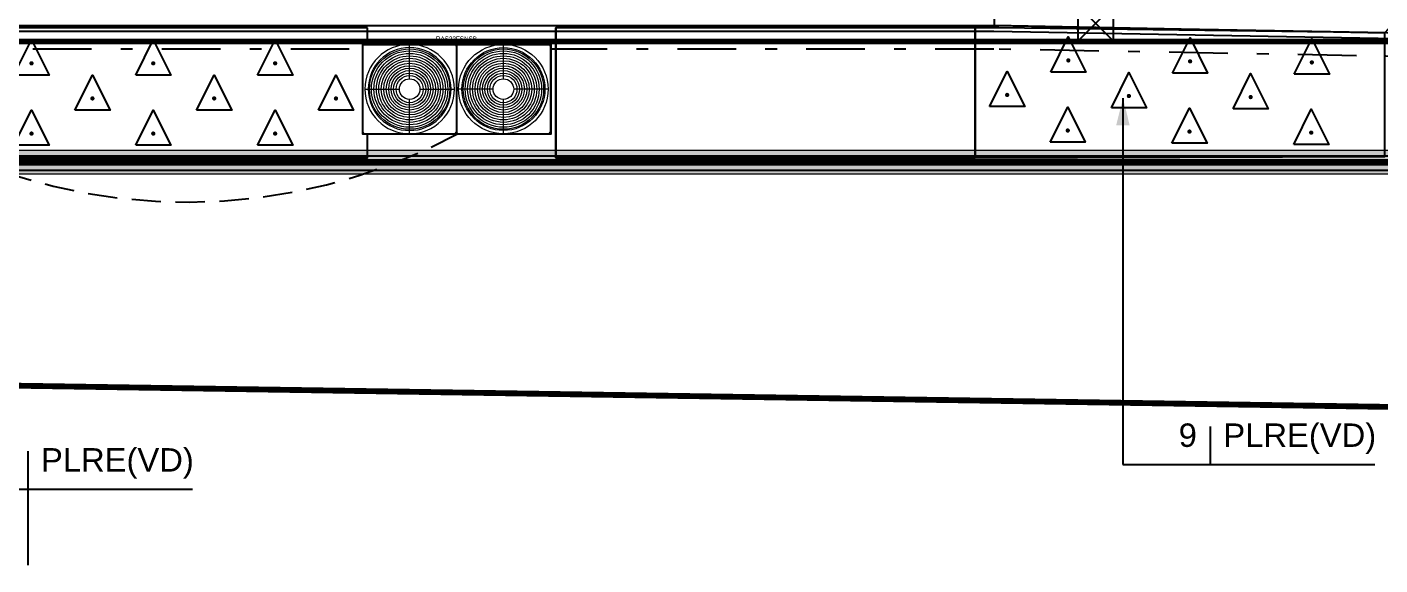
# Model space of a CAD drawing. Extents: x -14.2 to 52.3, y 2.5 to 90.9.
# Drawn here: x 24.35 to 35.89, y 2.48 to 7.08 of the extents above; entities that cross this region are included whole.
import ezdxf
from ezdxf.enums import TextEntityAlignment as Align

# ---------------------------------------------------------------- set-up
doc = ezdxf.new("R2010")
doc.units = 0
doc.set_wipeout_variables(frame=1)
for name, pattern in [('limpo_PINI-PSG-PE-0102-LAZ-R00$0$DAA_Traço Ponto', [10, 5, -2.5, 0, -2.5]), ('limpo_PINI-PSG-PE-0102-LAZ-R00$0$DASHDOT', [1, 0.5, -0.25, 0, -0.25]), ('limpo_PINI-PSG-PE-0102-LAZ-R00$0$HIDDEN', [0.375, 0.25, -0.125])]:
    doc.linetypes.add(name, pattern=pattern)
for name, color, linetype in [('FOR_CONTROL', 2, 'Continuous'), ('LEGENDA', 2, 'Continuous'), ('limpo_PINI-PSG-PE-0102-LAZ-R00$0$ACAV-CONDENSADORA VRV_VRF', 5, 'Continuous'), ('limpo_PINI-PSG-PE-0102-LAZ-R00$0$AVAC-EVAPORADORAS CASSTE', 5, 'Continuous'), ('limpo_PINI-PSG-PE-0102-LAZ-R00$0$PA_EXTE_1', 1, 'Continuous'), ('limpo_PINI-PSG-PE-0102-LAZ-R00$0$PA_EXTE_3', 3, 'Continuous'), ('limpo_PINI-PSG-PE-0102-LAZ-R00$0$PA_HOLD_AR COND', 21, 'Continuous'), ('limpo_PINI-PSG-PE-0102-LAZ-R00$0$PA_LIMI_TER', 32, 'limpo_PINI-PSG-PE-0102-LAZ-R00$0$DASHDOT'), ('limpo_PINI-PSG-PE-0102-LAZ-R00$0$PA_PISO_1', 11, 'Continuous'), ('limpo_PINI-PSG-PE-0102-LAZ-R00$0$PA_PROJ_I', 2, 'limpo_PINI-PSG-PE-0102-LAZ-R00$0$DASHDOT'), ('limpo_PINI-PSG-PE-0102-LAZ-R00$0$PA_PROJ_S_AUX', 212, 'limpo_PINI-PSG-PE-0102-LAZ-R00$0$HIDDEN'), ('limpo_PINI-PSG-PE-0102-LAZ-R00$0$QUADROS', 1, 'Continuous'), ('limpo_PINI-PSG-PE-0102-LAZ-R00$0$XR_ARQT', 7, 'Continuous'), ('limpo_PINI-PSG-PE-0102-LAZ-R00$0$XR_ELET', 31, 'Continuous'), ('PLANTIO1', 2, 'Continuous'), ('XR_ARQT', 7, 'Continuous')]:
    doc.layers.add(name, color=color, linetype=linetype)
for name, color, linetype, lineweight in [('limpo_PINI-PSG-PE-0102-LAZ-R00$0$A-DETL', 1, 'Continuous', 5), ('limpo_PINI-PSG-PE-0102-LAZ-R00$0$A-FLOR-PATT', 8, 'Continuous', 5), ('limpo_PINI-PSG-PE-0102-LAZ-R00$0$A-GLAZ-CURT', 52, 'Continuous', 5), ('limpo_PINI-PSG-PE-0102-LAZ-R00$0$A-WALL', 1, 'Continuous', 5), ('limpo_PINI-PSG-PE-0102-LAZ-R00$0$S-BEAM', 12, 'Continuous', 5)]:
    doc.layers.add(name, color=color, linetype=linetype, lineweight=lineweight)
doc.layers.add('limpo_PINI-PSG-PE-0102-LAZ-R00$0$AVAC-ANOTAÇÕES', color=1, linetype='Continuous', plot=False)
doc.layers.add('PA_VEGE_AUX2', color=6, linetype='Continuous', plot=False)
doc.styles.add('limpo_PINI-PSG-PE-0102-LAZ-R00$0$Standard', font='arial.ttf')
doc.styles.add('R80', font='arial.ttf', dxfattribs={"height": 0.2})

# ---------------------------------------------------------------- blocks, each defined once
blk = doc.blocks.new('limpo_PINI-PSG-PE-0102-LAZ-R00$0$PINI-EST-PE-1101-TQR-R20_rvt-1-5PPE_008_LAZER__P_A_0_09_')
at = {"layer": 'limpo_PINI-PSG-PE-0102-LAZ-R00$0$A-FLOR-PATT', "lineweight": 18}
h = blk.add_hatch(dxfattribs=at)
h.set_pattern_fill('FP_1', color=130, style=0, pattern_type=2)
h.set_pattern_definition([(0, (0, 0), (609.6, 152.4), [5.029, -452.171, 5.029, -452.171, -2438.4]), (0, (0, 0), (609.6, 152.4), [-914.4, 5.029, -909.371, 5.029, -452.171, -1066.8]), (0, (0, 0), (609.6, 152.4), [-2286, 5.029, -299.771, 5.029, -756.971]), (120, (228.6, 76.2), (-436.7823, 451.7291), [5.029, -452.171, 5.029, -452.171, -2438.4]), (120, (228.6, 76.2), (-436.7823, 451.7291), [-914.4, 5.029, -909.371, 5.029, -452.171, -1066.8]), (120, (228.6, 76.2), (-436.7823, 451.7291), [-2286, 5.029, -299.771, 5.029, -756.971]), (240, (304.8, 381), (-172.8177, -604.1291), [5.029, -452.171, 5.029, -452.171, -2438.4]), (240, (304.8, 381), (-172.8177, -604.1291), [-914.4, 5.029, -909.371, 5.029, -452.171, -1066.8]), (240, (304.8, 381), (-172.8177, -604.1291), [-2286, 5.029, -299.771, 5.029, -756.971])])
h.paths.add_polyline_path([(32958, -18100), (32958, -18100), (32600, -18100)])
h.paths.add_polyline_path([(28325, -18100), (28325, -18100), (22235, -18100)])
h.paths.add_polyline_path([(20070, -16820), (20180, -16820), (20180, -13900), (20080, -13900), (20080, -13910), (20076, -13915), (20070, -13915), (20070, -16740)])
h.paths.add_polyline_path([(13683, -15698), (13683, -15698), (13683, -15698)])
h.paths.add_polyline_path([(15195, -13820), (15195, -13820), (15177, -13820)])
at = {"layer": 'limpo_PINI-PSG-PE-0102-LAZ-R00$0$S-BEAM'}
h = blk.add_hatch(color=50, dxfattribs=at)
h.paths.add_polyline_path([(32600, -18300), (32969, -18300), (32964, -18220), (32904, -18222), (-4552, -18222), (-4561, -18300), (31654, -18300)])
h.paths.add_polyline_path([(32600, -18192), (32904, -18192), (32904, -18192), (31654, -18192)])
h.paths.add_polyline_path([(32904, -18177), (32962, -18175), (32958, -18100), (8742, -18100), (8742, -18148), (-2878, -18148), (-2878, -18100), (-4539, -18100), (-4547, -18177), (32600, -18177)])
at = {"layer": 'limpo_PINI-PSG-PE-0102-LAZ-R00$0$S-BEAM', "color": 55, "lineweight": 18}
for p, q in [((32958, -18100), (8742, -18100)), ((-4561, -18300), (32969, -18300))]:
    blk.add_line(p, q, dxfattribs=at)
blk = doc.blocks.new('limpo_PINI-PSG-PE-0102-LAZ-R00$0$Parede básica _ DAA_GDC_VID_INFTY - ___-2044340-5PPE_008_LAZER__P_A_0_09_')
at = {"layer": 'limpo_PINI-PSG-PE-0102-LAZ-R00$0$A-WALL'}
for p, q in [((15404, -18192), (15404, -18177)), ((15404, -18177), (16654, -18177)), ((15404, -18222), (15404, -18207)), ((15404, -18222), (16654, -18222)), ((16654, -18177), (16654, -18192)), ((16654, -18207), (16654, -18222))]:
    blk.add_line(p, q, dxfattribs=at)
blk = doc.blocks.new('limpo_PINI-PSG-PE-0102-LAZ-R00$0$Parede básica _ DAA_GDC_VID_INFTY - ___-2044341-5PPE_008_LAZER__P_A_0_09_')
at = {"layer": 'limpo_PINI-PSG-PE-0102-LAZ-R00$0$A-WALL'}
for p, q in [((16654, -18192), (16654, -18177)), ((16654, -18177), (17904, -18177)), ((16654, -18222), (16654, -18207)), ((16654, -18222), (17904, -18222)), ((17904, -18177), (17904, -18192)), ((17904, -18207), (17904, -18222))]:
    blk.add_line(p, q, dxfattribs=at)
blk = doc.blocks.new('limpo_PINI-PSG-PE-0102-LAZ-R00$0$Parede básica _ DAA_GDC_VID_INFTY - ___-2044342-5PPE_008_LAZER__P_A_0_09_')
at = {"layer": 'limpo_PINI-PSG-PE-0102-LAZ-R00$0$A-WALL'}
for p, q in [((17904, -18192), (17904, -18177)), ((17904, -18177), (19154, -18177)), ((17904, -18222), (17904, -18207)), ((17904, -18222), (19154, -18222)), ((19154, -18177), (19154, -18192)), ((19154, -18207), (19154, -18222))]:
    blk.add_line(p, q, dxfattribs=at)
blk = doc.blocks.new('limpo_PINI-PSG-PE-0102-LAZ-R00$0$Parede básica _ DAA_GDC_VID_INFTY - ___-2044343-5PPE_008_LAZER__P_A_0_09_')
at = {"layer": 'limpo_PINI-PSG-PE-0102-LAZ-R00$0$A-WALL'}
for p, q in [((19154, -18192), (19154, -18177)), ((19154, -18177), (20404, -18177)), ((19154, -18222), (19154, -18207)), ((19154, -18222), (20404, -18222)), ((20404, -18177), (20404, -18192)), ((20404, -18207), (20404, -18222))]:
    blk.add_line(p, q, dxfattribs=at)
blk = doc.blocks.new('limpo_PINI-PSG-PE-0102-LAZ-R00$0$Parede básica _ DAA_GDC_VID_INFTY - ___-2044344-5PPE_008_LAZER__P_A_0_09_')
at = {"layer": 'limpo_PINI-PSG-PE-0102-LAZ-R00$0$A-WALL'}
for p, q in [((20404, -18192), (20404, -18177)), ((20404, -18177), (21654, -18177)), ((20404, -18222), (20404, -18207)), ((20404, -18222), (21654, -18222)), ((21654, -18177), (21654, -18192)), ((21654, -18207), (21654, -18222))]:
    blk.add_line(p, q, dxfattribs=at)
blk = doc.blocks.new('limpo_PINI-PSG-PE-0102-LAZ-R00$0$Parede básica _ DAA_GDC_VID_INFTY - ___-2044345-5PPE_008_LAZER__P_A_0_09_')
at = {"layer": 'limpo_PINI-PSG-PE-0102-LAZ-R00$0$A-WALL'}
for p, q in [((21654, -18192), (21654, -18177)), ((21654, -18177), (22904, -18177)), ((21654, -18222), (21654, -18207)), ((21654, -18222), (22904, -18222)), ((22904, -18177), (22904, -18192)), ((22904, -18207), (22904, -18222))]:
    blk.add_line(p, q, dxfattribs=at)
blk = doc.blocks.new('limpo_PINI-PSG-PE-0102-LAZ-R00$0$Parede básica _ DAA_GDC_VID_INFTY - ___-2044346-5PPE_008_LAZER__P_A_0_09_')
at = {"layer": 'limpo_PINI-PSG-PE-0102-LAZ-R00$0$A-WALL'}
for p, q in [((22904, -18192), (22904, -18177)), ((22904, -18177), (24154, -18177)), ((22904, -18222), (22904, -18207)), ((22904, -18222), (24154, -18222)), ((24154, -18177), (24154, -18192)), ((24154, -18207), (24154, -18222))]:
    blk.add_line(p, q, dxfattribs=at)
blk = doc.blocks.new('limpo_PINI-PSG-PE-0102-LAZ-R00$0$Parede básica _ DAA_GDC_VID_INFTY - ___-2044347-5PPE_008_LAZER__P_A_0_09_')
at = {"layer": 'limpo_PINI-PSG-PE-0102-LAZ-R00$0$A-WALL'}
for p, q in [((24154, -18192), (24154, -18177)), ((24154, -18177), (25404, -18177)), ((24154, -18222), (24154, -18207)), ((24154, -18222), (25404, -18222)), ((25404, -18177), (25404, -18192)), ((25404, -18207), (25404, -18222))]:
    blk.add_line(p, q, dxfattribs=at)
blk = doc.blocks.new('limpo_PINI-PSG-PE-0102-LAZ-R00$0$Parede básica _ DAA_GDC_VID_INFTY - ___-2044348-5PPE_008_LAZER__P_A_0_09_')
at = {"layer": 'limpo_PINI-PSG-PE-0102-LAZ-R00$0$A-WALL'}
for p, q in [((25404, -18192), (25404, -18177)), ((25404, -18177), (26654, -18177)), ((25404, -18222), (25404, -18207)), ((25404, -18222), (26654, -18222)), ((26654, -18177), (26654, -18192)), ((26654, -18207), (26654, -18222))]:
    blk.add_line(p, q, dxfattribs=at)
blk = doc.blocks.new('limpo_PINI-PSG-PE-0102-LAZ-R00$0$Parede básica _ DAA_GDC_VID_INFTY - ___-2044349-5PPE_008_LAZER__P_A_0_09_')
at = {"layer": 'limpo_PINI-PSG-PE-0102-LAZ-R00$0$A-WALL'}
for p, q in [((26654, -18192), (26654, -18177)), ((26654, -18177), (27904, -18177)), ((26654, -18222), (26654, -18207)), ((26654, -18222), (27904, -18222)), ((27904, -18177), (27904, -18192)), ((27904, -18207), (27904, -18222))]:
    blk.add_line(p, q, dxfattribs=at)
blk = doc.blocks.new('limpo_PINI-PSG-PE-0102-LAZ-R00$0$A$C745163c0')
at = {"layer": 'limpo_PINI-PSG-PE-0102-LAZ-R00$0$A-DETL', "color": 1, "linetype": 'limpo_PINI-PSG-PE-0102-LAZ-R00$0$DAA_Traço Ponto'}
blk.add_line((8785, -14655), (26014, -14655), dxfattribs=at)
at = {"layer": 'limpo_PINI-PSG-PE-0102-LAZ-R00$0$A-WALL', "color": 170, "lineweight": 40}
for p, q in [((13474, -15677), (3474, -15677)), ((9724, -15692), (19724, -15692)), ((10974, -15692), (10974, -15677)), ((12224, -15692), (12224, -15677)), ((13474, -15692), (13474, -15677)), ((25974, -15677), (13474, -15677)), ((14724, -15692), (14724, -15677)), ((15974, -15692), (15974, -15677)), ((17224, -15692), (17224, -15677)), ((18474, -15692), (18474, -15677)), ((19724, -15692), (19724, -15677)), ((19724, -15692), (25974, -15692)), ((20974, -15692), (20974, -15677))]:
    blk.add_line(p, q, dxfattribs=at)
at = {"lineweight": 5}
blk.add_blockref('limpo_PINI-PSG-PE-0102-LAZ-R00$0$PINI-EST-PE-1101-TQR-R20_rvt-1-5PPE_008_LAZER__P_A_0_09_', (-5680, 2515), dxfattribs=at)
at = {"layer": 'limpo_PINI-PSG-PE-0102-LAZ-R00$0$A-GLAZ-CURT'}
for name in ['limpo_PINI-PSG-PE-0102-LAZ-R00$0$Parede básica _ DAA_GDC_VID_INFTY - ___-2044340-5PPE_008_LAZER__P_A_0_09_', 'limpo_PINI-PSG-PE-0102-LAZ-R00$0$Parede básica _ DAA_GDC_VID_INFTY - ___-2044341-5PPE_008_LAZER__P_A_0_09_', 'limpo_PINI-PSG-PE-0102-LAZ-R00$0$Parede básica _ DAA_GDC_VID_INFTY - ___-2044342-5PPE_008_LAZER__P_A_0_09_', 'limpo_PINI-PSG-PE-0102-LAZ-R00$0$Parede básica _ DAA_GDC_VID_INFTY - ___-2044343-5PPE_008_LAZER__P_A_0_09_', 'limpo_PINI-PSG-PE-0102-LAZ-R00$0$Parede básica _ DAA_GDC_VID_INFTY - ___-2044344-5PPE_008_LAZER__P_A_0_09_', 'limpo_PINI-PSG-PE-0102-LAZ-R00$0$Parede básica _ DAA_GDC_VID_INFTY - ___-2044345-5PPE_008_LAZER__P_A_0_09_', 'limpo_PINI-PSG-PE-0102-LAZ-R00$0$Parede básica _ DAA_GDC_VID_INFTY - ___-2044346-5PPE_008_LAZER__P_A_0_09_', 'limpo_PINI-PSG-PE-0102-LAZ-R00$0$Parede básica _ DAA_GDC_VID_INFTY - ___-2044347-5PPE_008_LAZER__P_A_0_09_', 'limpo_PINI-PSG-PE-0102-LAZ-R00$0$Parede básica _ DAA_GDC_VID_INFTY - ___-2044348-5PPE_008_LAZER__P_A_0_09_', 'limpo_PINI-PSG-PE-0102-LAZ-R00$0$Parede básica _ DAA_GDC_VID_INFTY - ___-2044349-5PPE_008_LAZER__P_A_0_09_']:
    blk.add_blockref(name, (-5680, 2515), dxfattribs=at)
blk = doc.blocks.new('*U465', base_point=(68.129, -63.077))
for p, q in [((68.279, -62.927), (67.979, -63.227)), ((67.979, -62.927), (68.279, -63.227))]:
    blk.add_line(p, q)
blk.add_lwpolyline([(67.979, -63.227), (67.979, -62.927), (68.279, -62.927), (68.279, -63.227)], close=True)
blk = doc.blocks.new('limpo_PINI-PSG-PE-0102-LAZ-R00$0$A$Cf52f6f8c')
at = {"layer": 'limpo_PINI-PSG-PE-0102-LAZ-R00$0$QUADROS'}
blk.add_blockref('*U465', (21.387, -14.499), dxfattribs=at)
blk = doc.blocks.new('limpo_PINI-PSG-PE-0102-LAZ-R00$0$RAS22FSNSB')
blk.add_wipeout([(0.784, -0.384), (-0.784, -0.384), (-0.788, -0.383), (-0.792, -0.381), (-0.796, -0.378), (-0.798, -0.374), (-0.799, -0.371), (-0.799, -0.369), (-0.799, 0.365), (-0.798, 0.37), (-0.797, 0.374), (-0.795, 0.376), (-0.79, 0.379), (-0.784, 0.38), (0.784, 0.38), (0.789, 0.38), (0.793, 0.377), (0.795, 0.375), (0.797, 0.373), (0.798, 0.369), (0.799, 0.365), (0.799, -0.369), (0.799, -0.372), (0.798, -0.374), (0.796, -0.377), (0.794, -0.38), (0.79, -0.383), (0.788, -0.383)]).dxf.layer = 'limpo_PINI-PSG-PE-0102-LAZ-R00$0$ACAV-CONDENSADORA VRV_VRF'
at = {"layer": 'limpo_PINI-PSG-PE-0102-LAZ-R00$0$ACAV-CONDENSADORA VRV_VRF', "linetype": 'Continuous', "lineweight": 15}
for p, q in [((-0.799, 0.365), (-0.799, -0.369)), ((0.784, 0.38), (-0.784, 0.38)), ((-0.003, 0.365), (-0.003, -0.369)), ((0.002, 0.365), (0.002, -0.369)), ((0.799, 0.365), (0.799, -0.369)), ((0.784, -0.384), (-0.784, -0.384))]:
    blk.add_line(p, q, dxfattribs=at)
at = {"layer": 'limpo_PINI-PSG-PE-0102-LAZ-R00$0$ACAV-CONDENSADORA VRV_VRF', "color": 1, "linetype": 'Continuous', "lineweight": 15}
for p, q in [((-0.4, 0.086), (-0.4, 0.38)), ((-0.4, 0.086), (-0.4, 0.38)), ((0.4, 0.086), (0.4, 0.38)), ((0.4, 0.086), (0.4, 0.38)), ((-0.782, -0.002), (-0.488, -0.002)), ((-0.4, -0.384), (-0.4, -0.09)), ((-0.312, -0.002), (-0.018, -0.002)), ((0.312, -0.002), (0.018, -0.002)), ((0.4, -0.384), (0.4, -0.09)), ((0.782, -0.002), (0.488, -0.002))]:
    blk.add_line(p, q, dxfattribs=at)
for points in [[(-0.018, -0.002, 1), (-0.782, -0.002, 1)], [(-0.046, -0.002, 1), (-0.754, -0.002, 1)], [(0.018, -0.002, -1), (0.782, -0.002, -1)], [(0.046, -0.002, -1), (0.754, -0.002, -1)]]:
    blk.add_lwpolyline(points, format="xyb", close=True, dxfattribs=at)
for centre, radius in [((-0.4, -0.002), 0.343), ((-0.4, -0.002), 0.326), ((-0.4, -0.002), 0.305), ((-0.4, -0.002), 0.284), ((-0.4, -0.002), 0.263), ((-0.4, -0.002), 0.242), ((0.4, -0.002), 0.343), ((0.4, -0.002), 0.326), ((0.4, -0.002), 0.305), ((0.4, -0.002), 0.284), ((0.4, -0.002), 0.263), ((0.4, -0.002), 0.242), ((-0.4, -0.002), 0.221), ((-0.4, -0.002), 0.2), ((-0.4, -0.002), 0.179), ((-0.4, -0.002), 0.158), ((-0.4, -0.002), 0.137), ((0.4, -0.002), 0.221), ((0.4, -0.002), 0.2), ((0.4, -0.002), 0.179), ((0.4, -0.002), 0.158), ((0.4, -0.002), 0.137), ((-0.4, -0.002), 0.116), ((-0.4, -0.002), 0.0879), ((0.4, -0.002), 0.116), ((0.4, -0.002), 0.0879)]:
    blk.add_circle(centre, radius, dxfattribs=at)
at = {"layer": 'limpo_PINI-PSG-PE-0102-LAZ-R00$0$ACAV-CONDENSADORA VRV_VRF', "linetype": 'Continuous', "lineweight": 15}
for centre, start, end in [((-0.784, 0.365), 90, 180), ((-0.018, 0.365), 0, 90), ((0.017, 0.365), 90, 180), ((0.784, 0.365), 0, 90), ((-0.784, -0.369), 180, 270), ((-0.018, -0.369), 270, 0), ((0.017, -0.369), 180, 270), ((0.784, -0.369), 270, 0)]:
    blk.add_arc(centre, 0.015, start, end, dxfattribs=at)
at = {"layer": 'limpo_PINI-PSG-PE-0102-LAZ-R00$0$AVAC-ANOTAÇÕES', "style": 'limpo_PINI-PSG-PE-0102-LAZ-R00$0$Standard'}
blk.add_text('RAS22FSNSB', height=0.0386, dxfattribs=at).set_placement((-0.176, 0.409))
blk = doc.blocks.new('*U481')
at = {"layer": 'limpo_PINI-PSG-PE-0102-LAZ-R00$0$AVAC-EVAPORADORAS CASSTE'}
blk.add_blockref('limpo_PINI-PSG-PE-0102-LAZ-R00$0$RAS22FSNSB', (0, 0.002), dxfattribs=at)
blk = doc.blocks.new('limpo_PINI-PSG-PE-0102-LAZ-R00$0$A$C37552477')
at = {"layer": 'limpo_PINI-PSG-PE-0102-LAZ-R00$0$AVAC-EVAPORADORAS CASSTE'}
blk.add_blockref('*U481', (15.932, -15.061), dxfattribs=at)
blk = doc.blocks.new('limpo_PINI-PSG-PE-0102-LAZ-R00')
at = {"layer": 'limpo_PINI-PSG-PE-0102-LAZ-R00$0$XR_ARQT', "xscale": 0.001000000000038553, "yscale": 0.001000000000038553, "zscale": 0.001000000000038553}
blk.add_blockref('limpo_PINI-PSG-PE-0102-LAZ-R00$0$A$C745163c0', (14.124, 21.592), dxfattribs=at)
at = {"layer": 'limpo_PINI-PSG-PE-0102-LAZ-R00$0$PA_EXTE_1'}
for points in [[(-6.797, 42.735), (46.794, 42.735, -0.456882), (47.794, 41.581), (42.795, 6.973, -0.372795), (41.484, 5.837), (17.261, 5.837)], [(-6.797, 42.685), (46.794, 42.685, -0.456882), (47.744, 41.588), (42.746, 6.98, -0.372795), (41.484, 5.887), (17.261, 5.887)]]:
    blk.add_lwpolyline(points, format="xyb", dxfattribs=at)
at = {"layer": 'limpo_PINI-PSG-PE-0102-LAZ-R00$0$PA_EXTE_3'}
blk.add_lwpolyline([(42.671, 6.991), (47.578, 40.958), (47.669, 41.63, 0.389373), (46.988, 42.589), (44.426, 24.852), (44.228, 24.884), (42.378, 14.127), (42.526, 14.123), (41.682, 8.274, -0.372795), (40.138, 6.937), (32.643, 7.072), (16.423, 7.072), (16.423, 5.962), (41.481, 5.962, 0.373473)], format="xyb", close=True, dxfattribs=at)
blk.add_lwpolyline([(42.526, 14.123), (42.577, 14.122), (41.731, 8.267, -0.372875), (40.137, 6.887), (32.642, 7.022), (16.423, 7.022)], format="xyb", dxfattribs=at)
at = {"layer": 'limpo_PINI-PSG-PE-0102-LAZ-R00$0$PA_LIMI_TER', "const_width": 0.05, "flags": 128}
blk.add_lwpolyline([(0.497, 4.366), (45.476, 3.67), (49.077, 28.957), (49.729, 28.889), (52.343, 53.357), (-10.257, 53.134), (-13.381, 28.511), (2.923, 25.662)], close=True, dxfattribs=at)
at = {"layer": 'limpo_PINI-PSG-PE-0102-LAZ-R00$0$PA_PISO_1'}
blk.add_lwpolyline([(39.279, 10.594, 0.322187), (39.42, 11.753), (38.154, 14.06, 0.092241), (37.842, 13.868), (37.638, 13.683), (37.043, 13.144, -0.042904), (36.77, 12.937), (35.688, 10.319, -0.377609), (34.501, 9.736), (32.643, 10.241), (32.643, 7.077), (35.978, 7.012)], format="xyb", close=True, dxfattribs=at)
at = {"layer": 'limpo_PINI-PSG-PE-0102-LAZ-R00$0$PA_PROJ_I'}
blk.add_lwpolyline([(42.528, 14.123), (42.728, 14.118), (41.88, 8.245, -0.373095), (40.136, 6.737), (32.641, 6.872), (16.423, 6.872)], format="xyb", dxfattribs=at)
at = {"layer": 'limpo_PINI-PSG-PE-0102-LAZ-R00$0$PA_PROJ_S_AUX'}
blk.add_lwpolyline([(13.434, 14.567, 0.05, 0.05, 0), (21.641, 14.562, 0.05, 0.05, -0.549162), (23.414, 11.77, 0.05, 0.05, 0), (21.895, 8.533, 0.05, 0.05, 0.549369), (22.909, 6.937, 0.05, 0.05, 0), (40.138, 6.937, 0.05, 0.05, 0.372795), (41.682, 8.274, 0.05, 0.05, 0), (43.461, 19.787, 0.05, 0.05, 0), (45.736, 25.136, 0.05, 0.05, 0.034181), (46.36, 27.211, 0.05, 0.05, 0.368315), (45.163, 29.485, 0.05, 0.05, 0.076494), (21.826, 33.452, 0.05, 0.05, 0.105248), (19.419, 32.939, 0.05, 0.05, 0), (10.833, 28.703, 0.05, 0.05, 0.246748), (10.329, 27.744, 0.05, 0.05, 0), (10.329, 27.565, 0, 0, 0)], format="xyseb", dxfattribs=at)
at = {"layer": 'limpo_PINI-PSG-PE-0102-LAZ-R00$0$XR_ELET'}
blk.add_blockref('limpo_PINI-PSG-PE-0102-LAZ-R00$0$A$Cf52f6f8c', (12.124, 21.592), dxfattribs=at)
at = {"layer": 'limpo_PINI-PSG-PE-0102-LAZ-R00$0$PA_EXTE_1'}
blk.add_blockref('limpo_PINI-PSG-PE-0102-LAZ-R00$0$A$C37552477', (12.124, 21.592), dxfattribs=at)
blk.add_lwpolyline([(27.255, 6.912), (28.861, 6.912), (28.861, 6.146), (27.255, 6.146)], close=True, dxfattribs=at)
at = {"layer": 'limpo_PINI-PSG-PE-0102-LAZ-R00$0$PA_HOLD_AR COND'}
blk.add_lwpolyline([(27.255, 6.912), (28.861, 6.912), (28.861, 6.146), (27.255, 6.146)], close=True, dxfattribs=at)
at = {"layer": 'limpo_PINI-PSG-PE-0102-LAZ-R00$0$PA_HOLD_AR COND', "linetype": 'limpo_PINI-PSG-PE-0102-LAZ-R00$0$HIDDEN'}
blk.add_lwpolyline([(23.499, 6.124, 0.249757), (28.058, 6.146)], format="xyb", dxfattribs=at)
blk = doc.blocks.new('PL35')
at = {"layer": 'PLANTIO1'}
blk.add_lwpolyline([(-0.15, -0.1), (0, 0.2), (0.15, -0.1)], close=True, dxfattribs=at)
blk.add_lwpolyline([(-0.107, 0.032, 0.1, 0.1, 1), (-0.107, 0.032, 0, 0, 0)], format="xyseb", dxfattribs=at)
at = {"layer": 'PLANTIO1', "const_width": 0.0185}
blk.add_lwpolyline([(-0.009, 0, 1), (0.009, 0, 1)], format="xyb", close=True, dxfattribs=at)
blk = doc.blocks.new('SETA')
blk.add_solid([(0, 0), (0.234, -0.058), (0.234, 0.058)])

msp = doc.modelspace()

# ---------------------------------------------------------------- linework, layer by layer
at = {"layer": 'FOR_CONTROL'}
for points in [[(27.255, 7.072), (22.162, 7.072), (22.162, 5.962), (27.255, 5.962)], [(27.255, 7.072), (22.162, 7.072), (22.162, 5.962), (27.255, 5.962)], [(32.439, 7.072), (28.861, 7.072), (28.861, 5.962), (32.439, 5.962)], [(32.439, 7.072), (28.861, 7.072), (28.861, 5.962), (32.439, 5.962)], [(35.936, 7.029), (32.643, 7.072), (32.439, 7.072), (32.439, 5.962), (35.936, 5.973)], [(35.936, 7.029), (32.643, 7.072), (32.439, 7.072), (32.439, 5.962), (35.936, 5.973)]]:
    msp.add_lwpolyline(points, close=True, dxfattribs=at)
at = {"layer": 'LEGENDA'}
for p, q in [((33.701, 6.471), (33.701, 3.342)), ((34.445, 3.666), (34.445, 3.342)), ((24.355, 3.455), (24.355, 2.807)), ((33.701, 3.342), (33.789, 3.342)), ((33.789, 3.342), (35.852, 3.342)), ((23.699, 3.131), (25.762, 3.131)), ((24.355, 3.131), (24.355, 2.483))]:
    msp.add_line(p, q, dxfattribs=at)
at = {"layer": 'PA_VEGE_AUX2'}
for points in [[(27.255, 5.962), (27.255, 7.072)], [(28.861, 5.962), (28.861, 7.072)], [(32.439, 7.072), (32.439, 5.962)]]:
    msp.add_lwpolyline(points, dxfattribs=at)

# ---------------------------------------------------------------- block references
at = {"layer": 'LEGENDA', "rotation": 270}
msp.add_blockref('SETA', (33.701, 6.471), dxfattribs=at)
at = {"layer": 'PLANTIO1'}
for p in [(24.387, 6.768), (25.426, 6.768), (26.466, 6.768), (33.235, 6.793), (34.274, 6.785), (35.313, 6.776), (32.713, 6.498), (24.907, 6.468), (25.946, 6.468), (26.985, 6.468), (33.752, 6.489), (34.791, 6.48), (24.387, 6.168), (25.426, 6.168), (26.466, 6.168), (33.23, 6.194), (34.269, 6.185), (35.308, 6.176)]:
    msp.add_blockref('PL35', p, dxfattribs=at)

# ---------------------------------------------------------------- texts
at = {"layer": 'LEGENDA', "style": 'R80'}
msp.add_text('9', height=0.2, dxfattribs=at).set_placement((34.332, 3.432), align=Align.BOTTOM_RIGHT)
for p in [(34.558, 3.432), (24.468, 3.221)]:
    msp.add_text('PLRE(VD)', height=0.2, dxfattribs=at).set_placement(p, align=Align.BOTTOM_LEFT)

# ---------------------------------------------------------------- next in the draw order: block references
at = {"layer": 'XR_ARQT'}
msp.add_blockref('limpo_PINI-PSG-PE-0102-LAZ-R00', (-0.042, 0.017), dxfattribs=at)

doc.saveas('drawing.dxf')
